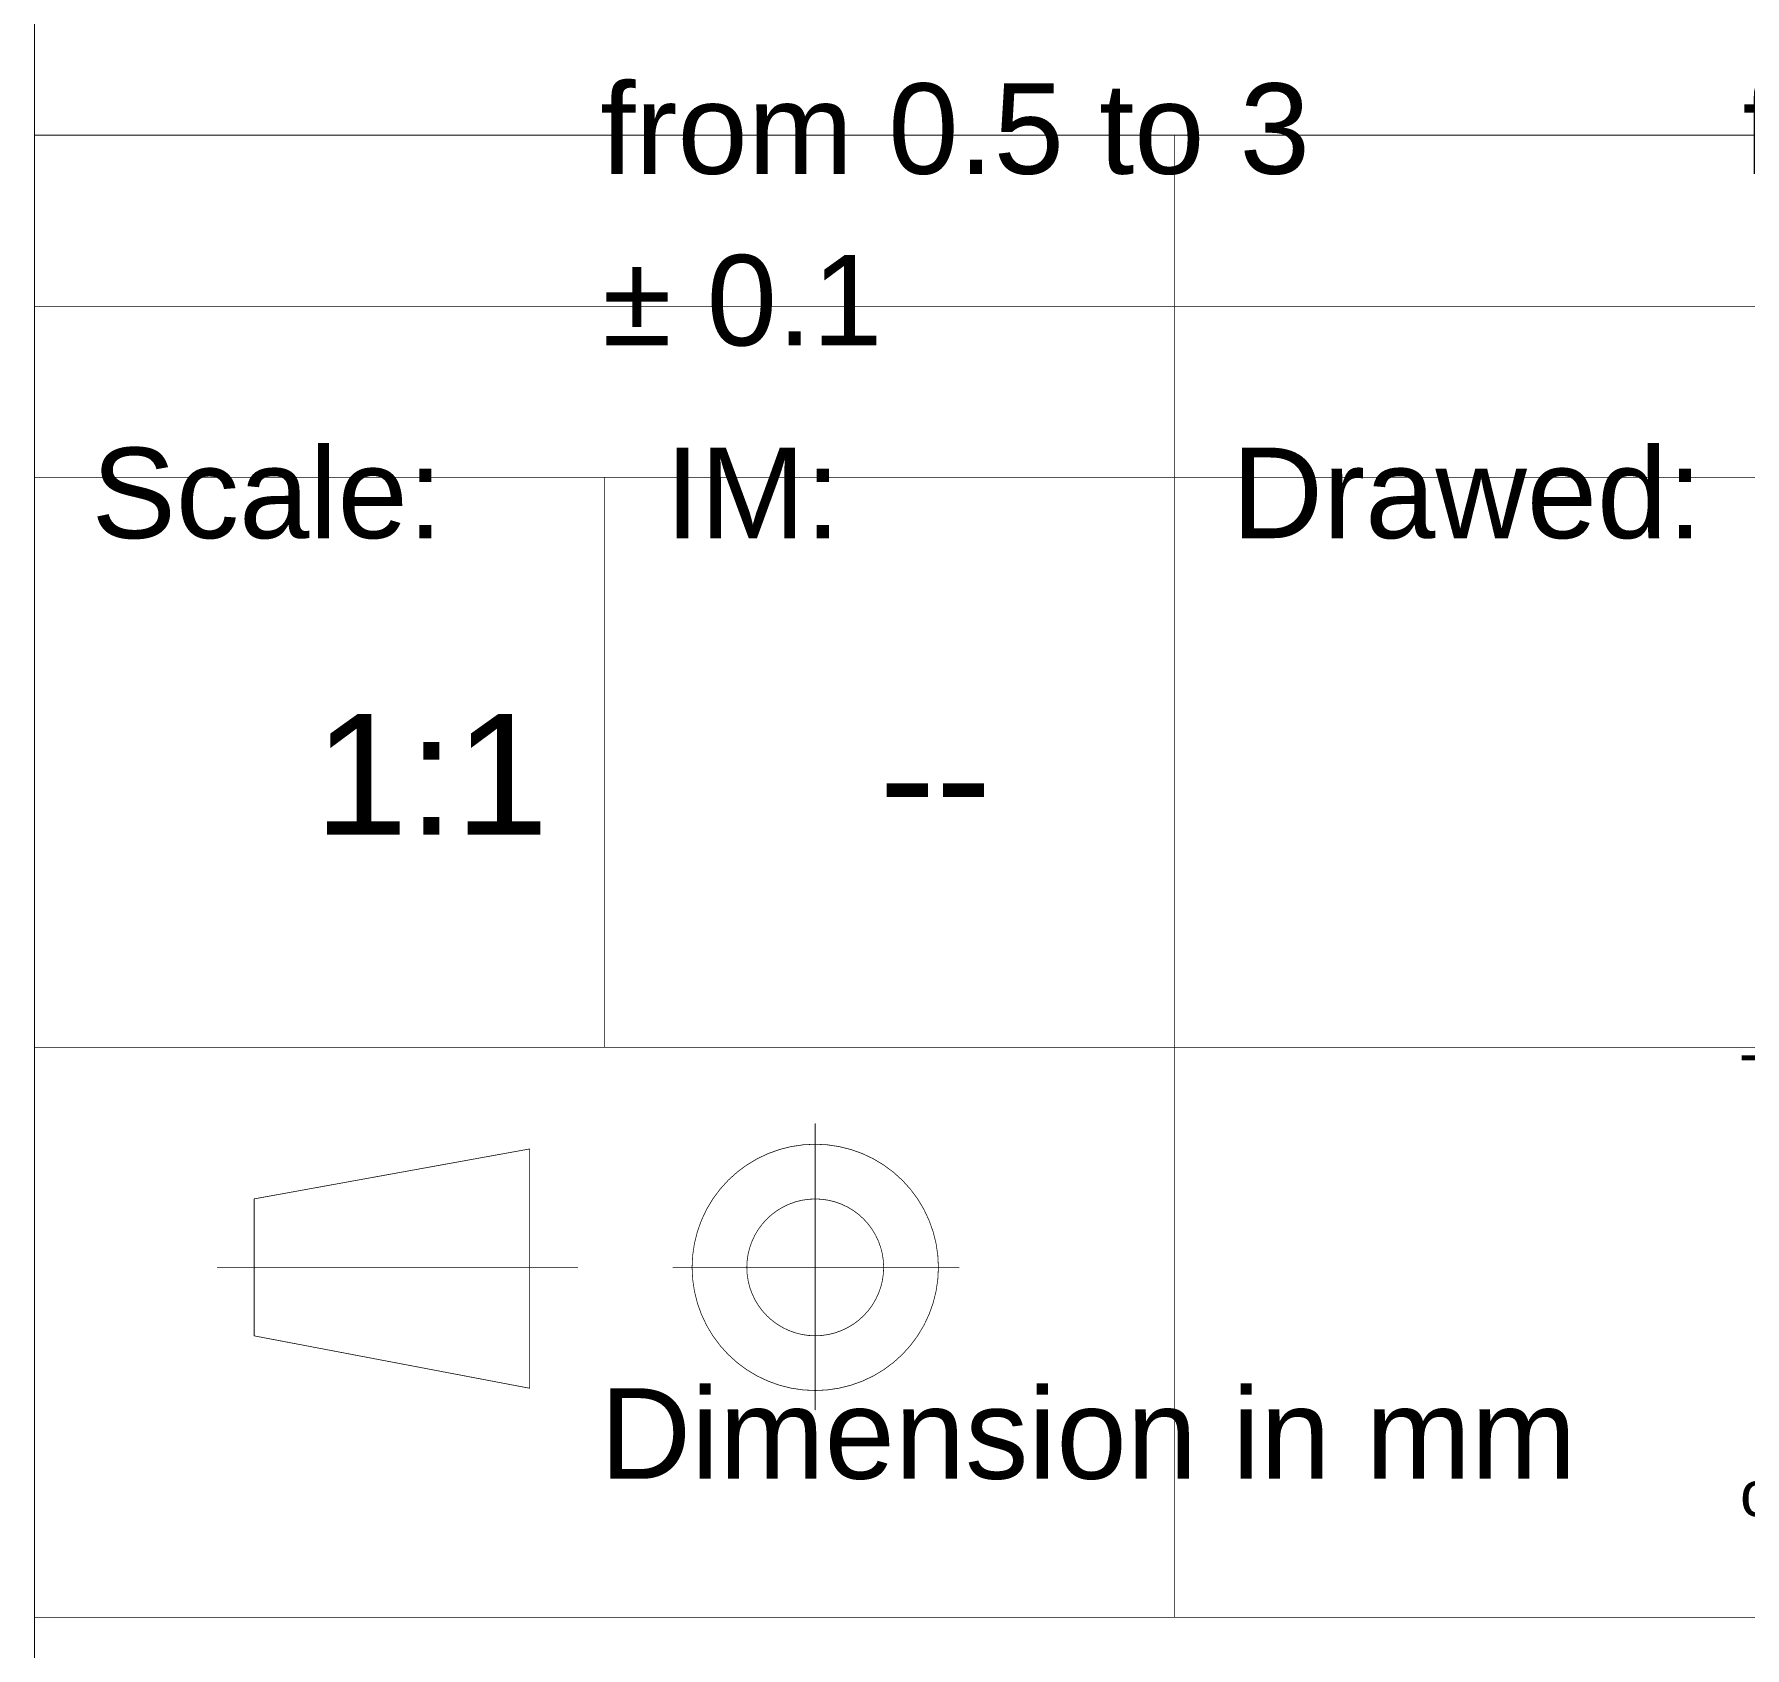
# Model space of a CAD drawing. Header units: inches. Extents: x 0 to 35.2, y -0.7 to 15.9.
# Drawn here: x 30.261 to 31.442, y 0.235 to 1.349 of the extents above; entities that cross this region are included whole.
import ezdxf

# ---------------------------------------------------------------- set-up
doc = ezdxf.new("R2010")
doc.units = ezdxf.units.IN
doc.header["$MEASUREMENT"] = 0
doc.layers.add('Board Outline', color=216, linetype='Continuous')
doc.layers.add('Dimensions', color=6, linetype='Continuous')
doc.styles.add('Arial', font='', dxfattribs={"height": 0.2})
doc.styles.get('Arial').set_extended_font_data('Arial')

msp = doc.modelspace()

# ---------------------------------------------------------------- linework, layer by layer
at = {"layer": 'Board Outline'}
for points in [[(30.261, -0.5315, 0.0005, 0.0005, 0), (30.261, 15.6175, 0.0005, 0.0005, 0)], [(30.8001, 0.3992, 0.0005, 0.0005, 0), (30.8001, 0.5969, 0.0005, 0.0005, 0)], [(30.4127, 0.5449, 0.0005, 0.0005, 0), (30.603, 0.5794, 0.0005, 0.0005, 0)], [(30.603, 0.4141, 0.0005, 0.0005, 0), (30.603, 0.5794, 0.0005, 0.0005, 0)], [(30.4127, 0.4503, 0.0005, 0.0005, 0), (30.4127, 0.5449, 0.0005, 0.0005, 0)], [(30.3872, 0.4976, 0.0005, 0.0005, 0), (30.6361, 0.4976, 0.0005, 0.0005, 0)], [(30.7018, 0.4976, 0.0005, 0.0005, 0), (30.8995, 0.4976, 0.0005, 0.0005, 0)], [(30.4127, 0.4503, 0.0005, 0.0005, 0), (30.603, 0.4141, 0.0005, 0.0005, 0)]]:
    msp.add_lwpolyline(points, format="xyseb", dxfattribs=at)
for points in [[(30.8, 0.5969, 0.00025, 0.00025, 1), (30.8003, 0.5969, 0.00025, 0.00025, 1)], [(30.6029, 0.5794, 0.00025, 0.00025, 1), (30.6031, 0.5794, 0.00025, 0.00025, 1)], [(30.6029, 0.5794, 0.00025, 0.00025, 1), (30.6031, 0.5794, 0.00025, 0.00025, 1)], [(30.8852, 0.4976, 0.0005, 0.0005, 1), (30.7151, 0.4976, 0.0005, 0.0005, 1)], [(30.4126, 0.5449, 0.00025, 0.00025, 1), (30.4129, 0.5449, 0.00025, 0.00025, 1)], [(30.4126, 0.5449, 0.00025, 0.00025, 1), (30.4129, 0.5449, 0.00025, 0.00025, 1)], [(30.8474, 0.4976, 0.0005, 0.0005, 1), (30.7529, 0.4976, 0.0005, 0.0005, 1)], [(30.3871, 0.4976, 0.00025, 0.00025, 1), (30.3874, 0.4976, 0.00025, 0.00025, 1)], [(30.636, 0.4976, 0.00025, 0.00025, 1), (30.6362, 0.4976, 0.00025, 0.00025, 1)], [(30.7017, 0.4976, 0.00025, 0.00025, 1), (30.7019, 0.4976, 0.00025, 0.00025, 1)], [(30.715, 0.4976, 0.00025, 0.00025, 1), (30.7152, 0.4976, 0.00025, 0.00025, 1)], [(30.7528, 0.4976, 0.00025, 0.00025, 1), (30.753, 0.4976, 0.00025, 0.00025, 1)], [(30.8473, 0.4976, 0.00025, 0.00025, 1), (30.8475, 0.4976, 0.00025, 0.00025, 1)], [(30.8851, 0.4976, 0.00025, 0.00025, 1), (30.8853, 0.4976, 0.00025, 0.00025, 1)], [(30.8993, 0.4976, 0.00025, 0.00025, 1), (30.8996, 0.4976, 0.00025, 0.00025, 1)], [(30.4126, 0.4503, 0.00025, 0.00025, 1), (30.4129, 0.4503, 0.00025, 0.00025, 1)], [(30.4126, 0.4503, 0.00025, 0.00025, 1), (30.4129, 0.4503, 0.00025, 0.00025, 1)], [(30.6029, 0.4141, 0.00025, 0.00025, 1), (30.6031, 0.4141, 0.00025, 0.00025, 1)], [(30.6029, 0.4141, 0.00025, 0.00025, 1), (30.6031, 0.4141, 0.00025, 0.00025, 1)], [(30.8, 0.3992, 0.00025, 0.00025, 1), (30.8003, 0.3992, 0.00025, 0.00025, 1)]]:
    msp.add_lwpolyline(points, format="xyseb", close=True, dxfattribs=at)
at = {"layer": 'Dimensions'}
for points in [[(30.261, -0.5315, 0.0005, 0.0005, 0), (30.261, 1.437, 0.0005, 0.0005, 0)], [(30.261, 1.2795, 0.0005, 0.0005, 0), (34.198, 1.2795, 0.0005, 0.0005, 0)], [(31.0484, 0.2559, 0.0005, 0.0005, 0), (31.0484, 1.2795, 0.0005, 0.0005, 0)], [(30.261, 1.1614, 0.0005, 0.0005, 0), (34.198, 1.1614, 0.0005, 0.0005, 0)], [(30.261, 1.0433, 0.0005, 0.0005, 0), (34.9854, 1.0433, 0.0005, 0.0005, 0)], [(30.6547, 0.6496, 0.0005, 0.0005, 0), (30.6547, 1.0433, 0.0005, 0.0005, 0)], [(30.261, 0.6496, 0.0005, 0.0005, 0), (34.9854, 0.6496, 0.0005, 0.0005, 0)], [(30.261, 0.2559, 0.0005, 0.0005, 0), (34.9854, 0.2559, 0.0005, 0.0005, 0)]]:
    msp.add_lwpolyline(points, format="xyseb", dxfattribs=at)
for points in [[(30.2609, 1.2795, 0.00025, 0.00025, 1), (30.2612, 1.2795, 0.00025, 0.00025, 1)], [(31.0483, 1.2795, 0.00025, 0.00025, 1), (31.0486, 1.2795, 0.00025, 0.00025, 1)], [(30.2609, 1.1614, 0.00025, 0.00025, 1), (30.2612, 1.1614, 0.00025, 0.00025, 1)], [(30.2609, 1.0433, 0.00025, 0.00025, 1), (30.2612, 1.0433, 0.00025, 0.00025, 1)], [(30.6546, 1.0433, 0.00025, 0.00025, 1), (30.6549, 1.0433, 0.00025, 0.00025, 1)], [(30.2609, 0.6496, 0.00025, 0.00025, 1), (30.2612, 0.6496, 0.00025, 0.00025, 1)], [(30.6546, 0.6496, 0.00025, 0.00025, 1), (30.6549, 0.6496, 0.00025, 0.00025, 1)], [(30.2609, 0.2559, 0.00025, 0.00025, 1), (30.2612, 0.2559, 0.00025, 0.00025, 1)], [(31.0483, 0.2559, 0.00025, 0.00025, 1), (31.0486, 0.2559, 0.00025, 0.00025, 1)]]:
    msp.add_lwpolyline(points, format="xyseb", close=True, dxfattribs=at)

# ---------------------------------------------------------------- texts
at = {"layer": 'Board Outline', "style": 'Arial'}
for s, height, p in [('from 0.5 to 3', 0.0625, (30.6517, 1.2528)), ('from 3 to 6', 0.0625, (31.4406, 1.2528)), ('± 0.1', 0.0625, (30.653, 1.1343)), ('Scale:', 0.0625, (30.3004, 1.0012)), ('IM:', 0.0625, (30.6963, 1.0012)), ('Drawed:', 0.0625, (31.0878, 1.0012)), ('1:1', 0.08333, (30.4541, 0.7965)), ('--', 0.08333, (30.8444, 0.7949)), ('The present drawing cannot be', 0.03125, (31.4389, 0.6128)), ('Dimension in mm', 0.0625, (30.6514, 0.3516)), ('own rights according to the law.', 0.03125, (31.4388, 0.3257))]:
    msp.add_text(s, height=height, dxfattribs=at).set_placement(p)

doc.saveas('drawing.dxf')
